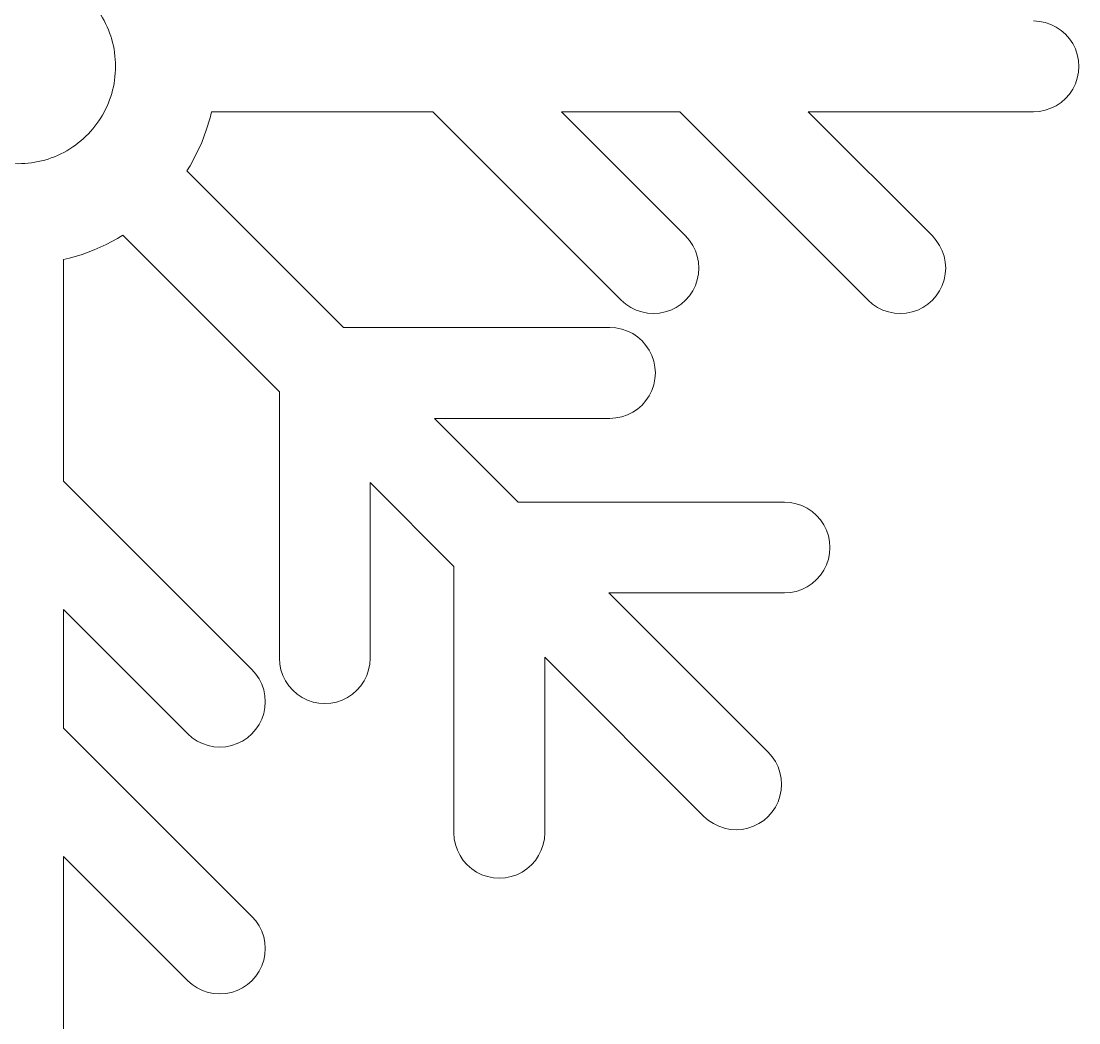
# Model space of a CAD drawing. Header units: centimetres. Extents: x -75 to 51, y -4 to 64.
# Drawn here: x 41.15 to 50.96, y 6.14 to 15.43 of the extents above; entities that cross this region are included whole.
import ezdxf

# ---------------------------------------------------------------- set-up
doc = ezdxf.new("R2010")
doc.units = ezdxf.units.CM
doc.header["$MEASUREMENT"] = 0
doc.layers.add('layer 1', color=7, linetype='Continuous')

msp = doc.modelspace()

# ---------------------------------------------------------------- linework, layer by layer
at = {"layer": 'layer 1', "color": 1, "lineweight": 20}
for points in [[(42.02717, 15.00892), (42.02717, 15.00892), (42.02658, 15.04109), (42.02658, 15.04109), (42.02658, 15.04109), (42.02658, 15.04109), (42.02486, 15.07308), (42.02486, 15.07308), (42.02486, 15.07308), (42.02486, 15.07308), (42.02205, 15.10485), (42.02205, 15.10485), (42.02205, 15.10485), (42.02205, 15.10485), (42.01813, 15.13638), (42.01813, 15.13638), (42.01813, 15.13638), (42.01813, 15.13638), (42.01312, 15.16765), (42.01312, 15.16765), (42.01312, 15.16765), (42.01312, 15.16765), (42.00703, 15.19863), (42.00703, 15.19863), (42.00703, 15.19863), (42.00703, 15.19863), (41.99988, 15.2293), (41.99988, 15.2293), (41.99988, 15.2293), (41.99988, 15.2293), (41.99168, 15.25963), (41.99168, 15.25963), (41.99168, 15.25963), (41.99168, 15.25963), (41.98245, 15.28959), (41.98245, 15.28959), (41.98245, 15.28959), (41.98245, 15.28959), (41.9722, 15.31916), (41.9722, 15.31916), (41.9722, 15.31916), (41.9722, 15.31916), (41.96095, 15.34833), (41.96095, 15.34833), (41.96095, 15.34833), (41.96095, 15.34833), (41.94871, 15.37707), (41.94871, 15.37707), (41.94871, 15.37707), (41.94871, 15.37707), (41.93549, 15.40535), (41.93549, 15.40535), (41.93549, 15.40535), (41.93549, 15.40535), (41.92131, 15.43314), (41.92131, 15.43314), (41.92131, 15.43314), (41.92131, 15.43314), (41.90619, 15.46041), (41.90619, 15.46041), (41.90619, 15.46041), (41.90619, 15.46041), (41.89014, 15.48713), (41.89014, 15.48713), (41.89014, 15.48713), (41.89014, 15.48713), (41.87317, 15.5133), (41.87317, 15.5133), (41.87317, 15.5133), (41.87317, 15.5133), (41.8553, 15.53889), (41.8553, 15.53889), (41.8553, 15.53889), (41.8553, 15.53889), (41.83654, 15.56387), (41.83654, 15.56387), (41.83654, 15.56387), (41.83654, 15.56387), (41.81691, 15.5882), (41.81691, 15.5882), (41.81691, 15.5882), (41.81691, 15.5882), (41.79642, 15.61186), (41.79642, 15.61186), (41.79642, 15.61186), (41.79642, 15.61186), (41.77508, 15.63485), (41.77508, 15.63485), (41.77508, 15.63485), (41.77508, 15.63485), (41.75291, 15.6571), (41.75291, 15.6571), (41.75291, 15.6571), (41.75291, 15.6571), (41.72993, 15.67862), (41.72993, 15.67862), (41.72993, 15.67862), (41.72993, 15.67862), (41.70615, 15.69937), (41.70615, 15.69937), (41.70615, 15.69937), (41.70615, 15.69937), (41.68158, 15.71936), (41.68158, 15.71936), (41.68158, 15.71936), (41.68158, 15.71936), (41.65623, 15.73852), (41.65623, 15.73852), (41.65623, 15.73852), (41.65623, 15.73852), (41.63013, 15.75685), (41.63013, 15.75685), (41.63013, 15.75685), (41.63013, 15.75685), (41.60328, 15.77433), (41.60328, 15.77433), (41.60328, 15.77433), (41.60328, 15.77433), (41.5757, 15.79092), (41.5757, 15.79092)], [(41.57571, 14.22696), (41.57571, 14.22696), (41.60329, 14.24355), (41.60329, 14.24355), (41.60329, 14.24355), (41.60329, 14.24355), (41.63014, 14.26103), (41.63014, 14.26103), (41.63014, 14.26103), (41.63014, 14.26103), (41.65624, 14.27936), (41.65624, 14.27936), (41.65624, 14.27936), (41.65624, 14.27936), (41.68159, 14.29852), (41.68159, 14.29852), (41.68159, 14.29852), (41.68159, 14.29852), (41.70616, 14.31851), (41.70616, 14.31851), (41.70616, 14.31851), (41.70616, 14.31851), (41.72994, 14.33926), (41.72994, 14.33926), (41.72994, 14.33926), (41.72994, 14.33926), (41.75292, 14.36078), (41.75292, 14.36078), (41.75292, 14.36078), (41.75292, 14.36078), (41.77509, 14.38306), (41.77509, 14.38306), (41.77509, 14.38306), (41.77509, 14.38306), (41.79643, 14.40605), (41.79643, 14.40605), (41.79643, 14.40605), (41.79643, 14.40605), (41.81692, 14.42971), (41.81692, 14.42971), (41.81692, 14.42971), (41.81692, 14.42971), (41.83655, 14.45404), (41.83655, 14.45404), (41.83655, 14.45404), (41.83655, 14.45404), (41.85531, 14.47902), (41.85531, 14.47902), (41.85531, 14.47902), (41.85531, 14.47902), (41.87318, 14.50461), (41.87318, 14.50461), (41.87318, 14.50461), (41.87318, 14.50461), (41.89015, 14.53078), (41.89015, 14.53078), (41.89015, 14.53078), (41.89015, 14.53078), (41.9062, 14.5575), (41.9062, 14.5575), (41.9062, 14.5575), (41.9062, 14.5575), (41.92132, 14.58477), (41.92132, 14.58477), (41.92132, 14.58477), (41.92132, 14.58477), (41.93549, 14.61253), (41.93549, 14.61253), (41.93549, 14.61253), (41.93549, 14.61253), (41.9487, 14.64081), (41.9487, 14.64081), (41.9487, 14.64081), (41.9487, 14.64081), (41.96094, 14.66955), (41.96094, 14.66955), (41.96094, 14.66955), (41.96094, 14.66955), (41.97219, 14.69872), (41.97219, 14.69872), (41.97219, 14.69872), (41.97219, 14.69872), (41.98244, 14.72829), (41.98244, 14.72829), (41.98244, 14.72829), (41.98244, 14.72829), (41.99167, 14.75825), (41.99167, 14.75825), (41.99167, 14.75825), (41.99167, 14.75825), (41.99987, 14.78858), (41.99987, 14.78858), (41.99987, 14.78858), (41.99987, 14.78858), (42.00702, 14.81925), (42.00702, 14.81925), (42.00702, 14.81925), (42.00702, 14.81925), (42.01311, 14.85023), (42.01311, 14.85023), (42.01311, 14.85023), (42.01311, 14.85023), (42.01812, 14.8815), (42.01812, 14.8815), (42.01812, 14.8815), (42.01812, 14.8815), (42.02204, 14.91303), (42.02204, 14.91303), (42.02204, 14.91303), (42.02204, 14.91303), (42.02486, 14.9448), (42.02486, 14.9448), (42.02486, 14.9448), (42.02486, 14.9448), (42.02658, 14.97678), (42.02658, 14.97678), (42.02658, 14.97678), (42.02658, 14.97678), (42.02717, 15.00896), (42.02717, 15.00896)], [(40.67279, 14.22696), (40.67279, 14.22696), (40.70094, 14.21138), (40.70094, 14.21138), (40.70094, 14.21138), (40.70094, 14.21138), (40.72949, 14.19687), (40.72949, 14.19687), (40.72949, 14.19687), (40.72949, 14.19687), (40.75841, 14.18343), (40.75841, 14.18343), (40.75841, 14.18343), (40.75841, 14.18343), (40.78768, 14.17106), (40.78768, 14.17106), (40.78768, 14.17106), (40.78768, 14.17106), (40.81727, 14.15977), (40.81727, 14.15977), (40.81727, 14.15977), (40.81727, 14.15977), (40.84715, 14.14955), (40.84715, 14.14955), (40.84715, 14.14955), (40.84715, 14.14955), (40.87729, 14.1404), (40.87729, 14.1404), (40.87729, 14.1404), (40.87729, 14.1404), (40.90766, 14.13232), (40.90766, 14.13232), (40.90766, 14.13232), (40.90766, 14.13232), (40.93823, 14.12535), (40.93823, 14.12535), (40.93823, 14.12535), (40.93823, 14.12535), (40.96897, 14.11944), (40.96897, 14.11944), (40.96897, 14.11944), (40.96897, 14.11944), (40.99985, 14.1146), (40.99985, 14.1146), (40.99985, 14.1146), (40.99985, 14.1146), (41.03085, 14.11083), (41.03085, 14.11083), (41.03085, 14.11083), (41.03085, 14.11083), (41.06194, 14.10807), (41.06194, 14.10807), (41.06194, 14.10807), (41.06194, 14.10807), (41.09308, 14.10654), (41.09308, 14.10654), (41.09308, 14.10654), (41.09308, 14.10654), (41.12425, 14.10595), (41.12425, 14.10595), (41.12425, 14.10595), (41.12425, 14.10595), (41.15542, 14.10654), (41.15542, 14.10654), (41.15542, 14.10654), (41.15542, 14.10654), (41.18656, 14.10807), (41.18656, 14.10807), (41.18656, 14.10807), (41.18656, 14.10807), (41.21765, 14.11083), (41.21765, 14.11083), (41.21765, 14.11083), (41.21765, 14.11083), (41.24865, 14.1146), (41.24865, 14.1146), (41.24865, 14.1146), (41.24865, 14.1146), (41.27954, 14.11944), (41.27954, 14.11944), (41.27954, 14.11944), (41.27954, 14.11944), (41.31028, 14.12535), (41.31028, 14.12535), (41.31028, 14.12535), (41.31028, 14.12535), (41.34085, 14.13232), (41.34085, 14.13232), (41.34085, 14.13232), (41.34085, 14.13232), (41.37122, 14.1404), (41.37122, 14.1404), (41.37122, 14.1404), (41.37122, 14.1404), (41.40136, 14.14955), (41.40136, 14.14955), (41.40136, 14.14955), (41.40136, 14.14955), (41.43124, 14.15977), (41.43124, 14.15977), (41.43124, 14.15977), (41.43124, 14.15977), (41.46083, 14.17106), (41.46083, 14.17106), (41.46083, 14.17106), (41.46083, 14.17106), (41.4901, 14.18343), (41.4901, 14.18343), (41.4901, 14.18343), (41.4901, 14.18343), (41.51902, 14.19687), (41.51902, 14.19687), (41.51902, 14.19687), (41.51902, 14.19687), (41.54757, 14.21138), (41.54757, 14.21138), (41.54757, 14.21138), (41.54757, 14.21138), (41.57572, 14.22696), (41.57572, 14.22696)]]:
    msp.add_open_spline(points, degree=3, knots=[0, 0, 0, 0, 0.0322581, 0.0322581, 0.0322581, 0.0322581, 0.0645161, 0.0645161, 0.0645161, 0.0645161, 0.0967742, 0.0967742, 0.0967742, 0.0967742, 0.1290323, 0.1290323, 0.1290323, 0.1290323, 0.1612903, 0.1612903, 0.1612903, 0.1612903, 0.1935484, 0.1935484, 0.1935484, 0.1935484, 0.2258065, 0.2258065, 0.2258065, 0.2258065, 0.2580645, 0.2580645, 0.2580645, 0.2580645, 0.2903226, 0.2903226, 0.2903226, 0.2903226, 0.3225806, 0.3225806, 0.3225806, 0.3225806, 0.3548387, 0.3548387, 0.3548387, 0.3548387, 0.3870968, 0.3870968, 0.3870968, 0.3870968, 0.4193548, 0.4193548, 0.4193548, 0.4193548, 0.4516129, 0.4516129, 0.4516129, 0.4516129, 0.483871, 0.483871, 0.483871, 0.483871, 0.516129, 0.516129, 0.516129, 0.516129, 0.5483871, 0.5483871, 0.5483871, 0.5483871, 0.5806452, 0.5806452, 0.5806452, 0.5806452, 0.6129032, 0.6129032, 0.6129032, 0.6129032, 0.6451613, 0.6451613, 0.6451613, 0.6451613, 0.6774194, 0.6774194, 0.6774194, 0.6774194, 0.7096774, 0.7096774, 0.7096774, 0.7096774, 0.7419355, 0.7419355, 0.7419355, 0.7419355, 0.7741935, 0.7741935, 0.7741935, 0.7741935, 0.8064516, 0.8064516, 0.8064516, 0.8064516, 0.8387097, 0.8387097, 0.8387097, 0.8387097, 0.8709677, 0.8709677, 0.8709677, 0.8709677, 0.9032258, 0.9032258, 0.9032258, 0.9032258, 0.9354839, 0.9354839, 0.9354839, 0.9354839, 1, 1, 1, 1], dxfattribs=at)
for points in [[(50.59744, 15.42647), (50.59744, 15.42647), (50.54247, 15.4301), (50.54247, 15.4301)], [(50.65146, 15.41573), (50.65146, 15.41573), (50.59744, 15.42647), (50.59744, 15.42647)], [(50.70365, 15.39802), (50.70365, 15.39802), (50.65146, 15.41573), (50.65146, 15.41573)], [(50.75305, 15.37366), (50.75305, 15.37366), (50.70365, 15.39802), (50.70365, 15.39802)], [(50.79885, 15.34304), (50.79885, 15.34304), (50.75305, 15.37366), (50.75305, 15.37366)], [(50.84028, 15.30672), (50.84028, 15.30672), (50.79885, 15.34304), (50.79885, 15.34304)], [(50.87659, 15.26531), (50.87659, 15.26531), (50.84028, 15.30672), (50.84028, 15.30672)], [(50.90719, 15.21948), (50.90719, 15.21948), (50.87659, 15.26531), (50.87659, 15.26531)], [(50.93159, 15.17009), (50.93159, 15.17009), (50.90719, 15.21948), (50.90719, 15.21948)], [(50.94928, 15.11791), (50.94928, 15.11791), (50.93159, 15.17009), (50.93159, 15.17009)], [(50.96002, 15.0639), (50.96002, 15.0639), (50.94928, 15.11791), (50.94928, 15.11791)], [(50.96363, 15.00893), (50.96363, 15.00893), (50.96002, 15.0639), (50.96002, 15.0639)], [(42.02718, 15.00893), (42.02718, 15.00893), (42.02718, 15.00893), (42.02718, 15.00893)], [(50.94928, 14.89992), (50.94928, 14.89992), (50.96002, 14.95395), (50.96002, 14.95395)], [(50.96002, 14.95395), (50.96002, 14.95395), (50.96363, 15.00893), (50.96363, 15.00893)], [(50.90719, 14.79835), (50.90719, 14.79835), (50.93159, 14.84774), (50.93159, 14.84774)], [(50.93159, 14.84774), (50.93159, 14.84774), (50.94928, 14.89992), (50.94928, 14.89992)], [(50.84028, 14.7111), (50.84028, 14.7111), (50.87659, 14.75254), (50.87659, 14.75254)], [(50.87659, 14.75254), (50.87659, 14.75254), (50.90719, 14.79835), (50.90719, 14.79835)], [(50.65146, 14.60212), (50.65146, 14.60212), (50.70365, 14.61981), (50.70365, 14.61981)], [(50.70365, 14.61981), (50.70365, 14.61981), (50.75305, 14.64419), (50.75305, 14.64419)], [(50.75305, 14.64419), (50.75305, 14.64419), (50.79885, 14.67479), (50.79885, 14.67479)], [(50.79885, 14.67479), (50.79885, 14.67479), (50.84028, 14.7111), (50.84028, 14.7111)], [(42.86905, 14.41665), (42.86905, 14.41665), (42.90404, 14.53202), (42.90404, 14.53202)], [(42.90404, 14.53202), (42.90404, 14.53202), (42.91704, 14.58775), (42.91704, 14.58775)], [(42.91704, 14.58775), (42.91704, 14.58775), (44.97187, 14.58775), (44.97187, 14.58775)], [(44.97187, 14.58775), (44.97187, 14.58775), (46.71942, 12.84024), (46.71942, 12.84024)], [(47.31501, 13.43584), (47.31501, 13.43584), (46.16313, 14.58775), (46.16313, 14.58775)], [(46.16313, 14.58775), (46.16313, 14.58775), (47.26194, 14.58775), (47.26194, 14.58775)], [(47.26194, 14.58775), (47.26194, 14.58775), (49.00949, 12.84024), (49.00949, 12.84024)], [(49.60511, 13.43584), (49.60511, 13.43584), (48.45316, 14.58775), (48.45316, 14.58775)], [(48.45316, 14.58775), (48.45316, 14.58775), (50.54247, 14.58775), (50.54247, 14.58775)], [(50.54247, 14.58775), (50.54247, 14.58775), (50.59744, 14.59138), (50.59744, 14.59138)], [(50.59744, 14.59136), (50.59744, 14.59136), (50.65146, 14.60212), (50.65146, 14.60212)], [(42.82657, 14.30379), (42.82657, 14.30379), (42.86905, 14.41665), (42.86905, 14.41665)], [(42.77681, 14.19396), (42.77681, 14.19396), (42.82657, 14.30379), (42.82657, 14.30379)], [(42.71997, 14.08763), (42.71997, 14.08763), (42.77681, 14.19396), (42.77681, 14.19396)], [(42.68975, 14.03902), (42.68975, 14.03902), (42.71997, 14.08763), (42.71997, 14.08763)], [(44.14274, 12.58603), (44.14274, 12.58603), (42.68975, 14.03902), (42.68975, 14.03902)], [(42.04554, 13.41319), (42.04554, 13.41319), (42.09414, 13.44342), (42.09414, 13.44342)], [(42.09414, 13.44342), (42.09414, 13.44342), (43.54713, 11.99042), (43.54713, 11.99042)], [(41.82937, 13.3066), (41.82937, 13.3066), (41.9392, 13.35636), (41.9392, 13.35636)], [(41.9392, 13.35636), (41.9392, 13.35636), (42.04554, 13.41319), (42.04554, 13.41319)], [(47.35134, 13.39442), (47.35134, 13.39442), (47.31501, 13.43584), (47.31501, 13.43584)], [(47.38195, 13.34861), (47.38195, 13.34861), (47.35134, 13.39442), (47.35134, 13.39442)], [(47.40632, 13.2992), (47.40632, 13.2992), (47.38195, 13.34861), (47.38195, 13.34861)], [(49.64141, 13.39442), (49.64141, 13.39442), (49.60511, 13.43584), (49.60511, 13.43584)], [(49.67202, 13.34861), (49.67202, 13.34861), (49.64141, 13.39442), (49.64141, 13.39442)], [(49.69639, 13.2992), (49.69639, 13.2992), (49.67202, 13.34861), (49.67202, 13.34861)], [(41.60114, 13.22913), (41.60114, 13.22913), (41.71652, 13.26414), (41.71652, 13.26414)], [(41.71652, 13.26414), (41.71652, 13.26414), (41.82937, 13.3066), (41.82937, 13.3066)], [(47.42404, 13.24704), (47.42404, 13.24704), (47.40632, 13.2992), (47.40632, 13.2992)], [(47.43478, 13.19302), (47.43478, 13.19302), (47.42404, 13.24704), (47.42404, 13.24704)], [(49.7141, 13.24704), (49.7141, 13.24704), (49.69639, 13.2992), (49.69639, 13.2992)], [(49.72485, 13.19302), (49.72485, 13.19302), (49.7141, 13.24704), (49.7141, 13.24704)], [(41.54541, 13.21612), (41.54541, 13.21612), (41.60114, 13.22913), (41.60114, 13.22913)], [(41.54541, 11.1613), (41.54541, 11.1613), (41.54541, 13.21612), (41.54541, 13.21612)], [(47.4384, 13.13803), (47.4384, 13.13803), (47.43478, 13.19302), (47.43478, 13.19302)], [(49.72846, 13.13803), (49.72846, 13.13803), (49.72485, 13.19302), (49.72485, 13.19302)], [(47.42404, 13.02903), (47.42404, 13.02903), (47.43478, 13.08308), (47.43478, 13.08308)], [(47.43478, 13.08308), (47.43478, 13.08308), (47.4384, 13.13803), (47.4384, 13.13803)], [(49.7141, 13.02903), (49.7141, 13.02903), (49.72485, 13.08308), (49.72485, 13.08308)], [(49.72485, 13.08308), (49.72485, 13.08308), (49.72846, 13.13803), (49.72846, 13.13803)], [(47.38195, 12.92746), (47.38195, 12.92746), (47.40632, 12.97687), (47.40632, 12.97687)], [(47.40632, 12.97687), (47.40632, 12.97687), (47.42404, 13.02903), (47.42404, 13.02903)], [(49.67202, 12.92746), (49.67202, 12.92746), (49.69639, 12.97687), (49.69639, 12.97687)], [(49.69639, 12.97687), (49.69639, 12.97687), (49.7141, 13.02903), (49.7141, 13.02903)], [(47.31501, 12.84024), (47.31501, 12.84024), (47.35134, 12.88165), (47.35134, 12.88165)], [(47.35134, 12.88165), (47.35134, 12.88165), (47.38195, 12.92746), (47.38195, 12.92746)], [(49.60511, 12.84024), (49.60511, 12.84024), (49.64141, 12.88165), (49.64141, 12.88165)], [(49.64141, 12.88165), (49.64141, 12.88165), (49.67202, 12.92746), (49.67202, 12.92746)], [(46.71942, 12.84024), (46.71942, 12.84024), (46.76083, 12.8039), (46.76083, 12.8039)], [(46.76083, 12.8039), (46.76083, 12.8039), (46.80665, 12.7733), (46.80665, 12.7733)], [(46.80665, 12.7733), (46.80665, 12.7733), (46.85606, 12.74894), (46.85606, 12.74894)], [(47.17838, 12.74894), (47.17838, 12.74894), (47.22781, 12.7733), (47.22781, 12.7733)], [(47.22781, 12.7733), (47.22781, 12.7733), (47.2736, 12.8039), (47.2736, 12.8039)], [(47.2736, 12.8039), (47.2736, 12.8039), (47.31501, 12.84024), (47.31501, 12.84024)], [(49.00949, 12.84024), (49.00949, 12.84024), (49.0509, 12.8039), (49.0509, 12.8039)], [(49.0509, 12.8039), (49.0509, 12.8039), (49.09672, 12.7733), (49.09672, 12.7733)], [(49.09672, 12.7733), (49.09672, 12.7733), (49.14612, 12.74894), (49.14612, 12.74894)], [(49.46845, 12.74894), (49.46845, 12.74894), (49.51788, 12.7733), (49.51788, 12.7733)], [(49.51788, 12.7733), (49.51788, 12.7733), (49.56367, 12.8039), (49.56367, 12.8039)], [(49.56367, 12.8039), (49.56367, 12.8039), (49.60511, 12.84024), (49.60511, 12.84024)], [(46.85606, 12.74894), (46.85606, 12.74894), (46.90821, 12.73123), (46.90821, 12.73123)], [(46.90821, 12.73123), (46.90821, 12.73123), (46.96226, 12.72049), (46.96226, 12.72049)], [(46.96226, 12.72049), (46.96226, 12.72049), (47.01723, 12.71684), (47.01723, 12.71684)], [(47.01723, 12.71688), (47.01723, 12.71688), (47.0722, 12.72051), (47.0722, 12.72051)], [(47.0722, 12.72049), (47.0722, 12.72049), (47.12623, 12.73123), (47.12623, 12.73123)], [(47.12623, 12.73123), (47.12623, 12.73123), (47.17838, 12.74894), (47.17838, 12.74894)], [(49.14612, 12.74894), (49.14612, 12.74894), (49.19827, 12.73123), (49.19827, 12.73123)], [(49.19827, 12.73123), (49.19827, 12.73123), (49.25233, 12.72049), (49.25233, 12.72049)], [(49.25233, 12.72049), (49.25233, 12.72049), (49.3073, 12.71684), (49.3073, 12.71684)], [(49.3073, 12.71688), (49.3073, 12.71688), (49.36227, 12.72051), (49.36227, 12.72051)], [(49.36227, 12.72049), (49.36227, 12.72049), (49.41629, 12.73123), (49.41629, 12.73123)], [(49.41629, 12.73123), (49.41629, 12.73123), (49.46845, 12.74894), (49.46845, 12.74894)], [(46.61413, 12.58603), (46.61413, 12.58603), (44.14274, 12.58603), (44.14274, 12.58603)], [(46.6691, 12.58243), (46.6691, 12.58243), (46.61413, 12.58606), (46.61413, 12.58606)], [(46.72313, 12.57167), (46.72313, 12.57167), (46.6691, 12.58243), (46.6691, 12.58243)], [(46.77531, 12.55398), (46.77531, 12.55398), (46.72313, 12.57167), (46.72313, 12.57167)], [(46.82471, 12.5296), (46.82471, 12.5296), (46.77531, 12.55398), (46.77531, 12.55398)], [(46.8705, 12.499), (46.8705, 12.499), (46.82471, 12.5296), (46.82471, 12.5296)], [(46.91194, 12.46266), (46.91194, 12.46266), (46.8705, 12.499), (46.8705, 12.499)], [(46.94824, 12.42127), (46.94824, 12.42127), (46.91194, 12.46266), (46.91194, 12.46266)], [(46.97885, 12.37546), (46.97885, 12.37546), (46.94824, 12.42127), (46.94824, 12.42127)], [(47.00325, 12.32605), (47.00325, 12.32605), (46.97885, 12.37546), (46.97885, 12.37546)], [(47.02094, 12.27387), (47.02094, 12.27387), (47.00325, 12.32605), (47.00325, 12.32605)], [(47.03168, 12.21984), (47.03168, 12.21984), (47.02094, 12.27387), (47.02094, 12.27387)], [(47.03529, 12.16487), (47.03529, 12.16487), (47.03168, 12.21984), (47.03168, 12.21984)], [(47.02094, 12.05588), (47.02094, 12.05588), (47.03168, 12.10991), (47.03168, 12.10991)], [(47.03168, 12.10991), (47.03168, 12.10991), (47.03529, 12.16487), (47.03529, 12.16487)], [(43.54713, 11.99042), (43.54713, 11.99042), (43.54713, 9.51904), (43.54713, 9.51904)], [(46.97885, 11.95429), (46.97885, 11.95429), (47.00325, 12.0037), (47.00325, 12.0037)], [(47.00325, 12.0037), (47.00325, 12.0037), (47.02094, 12.05588), (47.02094, 12.05588)], [(46.91194, 11.86708), (46.91194, 11.86708), (46.94824, 11.90848), (46.94824, 11.90848)], [(46.94824, 11.90848), (46.94824, 11.90848), (46.97885, 11.95429), (46.97885, 11.95429)], [(46.72313, 11.75808), (46.72313, 11.75808), (46.77531, 11.77577), (46.77531, 11.77577)], [(46.77531, 11.77577), (46.77531, 11.77577), (46.82471, 11.80013), (46.82471, 11.80013)], [(46.82471, 11.80013), (46.82471, 11.80013), (46.8705, 11.83075), (46.8705, 11.83075)], [(46.8705, 11.83075), (46.8705, 11.83075), (46.91194, 11.86708), (46.91194, 11.86708)], [(45.76207, 10.96671), (45.76207, 10.96671), (44.98507, 11.74373), (44.98507, 11.74373)], [(44.98507, 11.74373), (44.98507, 11.74373), (46.61413, 11.74373), (46.61413, 11.74373)], [(46.61413, 11.74373), (46.61413, 11.74373), (46.6691, 11.74735), (46.6691, 11.74735)], [(46.6691, 11.7473), (46.6691, 11.7473), (46.72313, 11.75808), (46.72313, 11.75808)], [(43.29294, 9.41375), (43.29294, 9.41375), (41.54541, 11.1613), (41.54541, 11.1613)], [(44.38945, 9.51904), (44.38945, 9.51904), (44.38945, 11.14811), (44.38945, 11.14811)], [(44.38945, 11.14811), (44.38945, 11.14811), (45.16645, 10.3711), (45.16645, 10.3711)], [(48.23346, 10.96671), (48.23346, 10.96671), (45.76207, 10.96671), (45.76207, 10.96671)], [(48.28843, 10.96311), (48.28843, 10.96311), (48.23346, 10.96673), (48.23346, 10.96673)], [(48.34245, 10.95236), (48.34245, 10.95236), (48.28843, 10.96311), (48.28843, 10.96311)], [(48.39461, 10.93467), (48.39461, 10.93467), (48.34245, 10.95236), (48.34245, 10.95236)], [(48.44404, 10.91027), (48.44404, 10.91027), (48.39461, 10.93467), (48.39461, 10.93467)], [(48.48983, 10.87968), (48.48983, 10.87968), (48.44404, 10.91027), (48.44404, 10.91027)], [(48.53124, 10.84338), (48.53124, 10.84338), (48.48983, 10.87968), (48.48983, 10.87968)], [(48.56757, 10.80193), (48.56757, 10.80193), (48.53124, 10.84338), (48.53124, 10.84338)], [(48.59818, 10.75614), (48.59818, 10.75614), (48.56757, 10.80193), (48.56757, 10.80193)], [(48.62254, 10.70675), (48.62254, 10.70675), (48.59818, 10.75614), (48.59818, 10.75614)], [(48.64027, 10.65456), (48.64027, 10.65456), (48.62254, 10.70675), (48.62254, 10.70675)], [(48.65101, 10.60055), (48.65101, 10.60055), (48.64027, 10.65456), (48.64027, 10.65456)], [(48.65462, 10.54557), (48.65462, 10.54557), (48.65101, 10.60055), (48.65101, 10.60055)], [(48.65101, 10.49059), (48.65101, 10.49059), (48.65462, 10.54557), (48.65462, 10.54557)], [(48.62254, 10.38439), (48.62254, 10.38439), (48.64027, 10.43656), (48.64027, 10.43656)], [(48.64027, 10.43656), (48.64027, 10.43656), (48.65101, 10.49059), (48.65101, 10.49059)], [(45.16645, 10.3711), (45.16645, 10.3711), (45.16645, 7.89972), (45.16645, 7.89972)], [(48.56757, 10.28917), (48.56757, 10.28917), (48.59818, 10.33499), (48.59818, 10.33499)], [(48.59818, 10.33499), (48.59818, 10.33499), (48.62254, 10.38439), (48.62254, 10.38439)], [(48.44404, 10.18081), (48.44404, 10.18081), (48.48983, 10.21143), (48.48983, 10.21143)], [(48.48983, 10.21143), (48.48983, 10.21143), (48.53124, 10.24775), (48.53124, 10.24775)], [(48.53124, 10.24775), (48.53124, 10.24775), (48.56757, 10.28917), (48.56757, 10.28917)], [(48.08173, 8.64703), (48.08173, 8.64703), (46.6044, 10.1244), (46.6044, 10.1244)], [(46.6044, 10.1244), (46.6044, 10.1244), (48.23346, 10.1244), (48.23346, 10.1244)], [(48.23346, 10.1244), (48.23346, 10.1244), (48.28843, 10.12804), (48.28843, 10.12804)], [(48.28843, 10.12802), (48.28843, 10.12802), (48.34245, 10.13876), (48.34245, 10.13876)], [(48.34245, 10.13876), (48.34245, 10.13876), (48.39461, 10.15645), (48.39461, 10.15645)], [(48.39461, 10.15645), (48.39461, 10.15645), (48.44404, 10.18081), (48.44404, 10.18081)], [(41.54541, 8.87125), (41.54541, 8.87125), (41.54541, 9.97005), (41.54541, 9.97005)], [(41.54541, 9.97005), (41.54541, 9.97005), (42.69732, 8.81817), (42.69732, 8.81817)], [(43.54713, 9.51904), (43.54713, 9.51904), (43.55074, 9.46408), (43.55074, 9.46408)], [(44.38586, 9.46408), (44.38586, 9.46408), (44.38945, 9.51904), (44.38945, 9.51904)], [(46.00877, 7.89972), (46.00877, 7.89972), (46.00877, 9.52879), (46.00877, 9.52879)], [(46.00877, 9.52879), (46.00877, 9.52879), (47.48614, 8.05145), (47.48614, 8.05145)], [(43.55074, 9.46408), (43.55074, 9.46408), (43.56149, 9.41005), (43.56149, 9.41005)], [(44.37509, 9.41005), (44.37509, 9.41005), (44.38586, 9.46408), (44.38586, 9.46408)], [(43.32926, 9.37235), (43.32926, 9.37235), (43.29294, 9.41375), (43.29294, 9.41375)], [(43.35987, 9.32653), (43.35987, 9.32653), (43.32926, 9.37235), (43.32926, 9.37235)], [(43.38424, 9.27712), (43.38424, 9.27712), (43.35987, 9.32653), (43.35987, 9.32653)], [(43.56149, 9.41005), (43.56149, 9.41005), (43.57919, 9.35788), (43.57919, 9.35788)], [(43.57919, 9.35788), (43.57919, 9.35788), (43.60356, 9.30847), (43.60356, 9.30847)], [(44.33303, 9.30847), (44.33303, 9.30847), (44.3574, 9.35788), (44.3574, 9.35788)], [(44.3574, 9.35788), (44.3574, 9.35788), (44.37509, 9.41005), (44.37509, 9.41005)], [(43.40194, 9.22497), (43.40194, 9.22497), (43.38424, 9.27712), (43.38424, 9.27712)], [(43.41269, 9.17091), (43.41269, 9.17091), (43.40194, 9.22497), (43.40194, 9.22497)], [(43.60356, 9.30847), (43.60356, 9.30847), (43.63416, 9.26268), (43.63416, 9.26268)], [(43.63416, 9.26268), (43.63416, 9.26268), (43.67049, 9.22122), (43.67049, 9.22122)], [(44.2661, 9.22122), (44.2661, 9.22122), (44.30243, 9.26268), (44.30243, 9.26268)], [(44.30243, 9.26268), (44.30243, 9.26268), (44.33303, 9.30847), (44.33303, 9.30847)], [(43.41629, 9.11593), (43.41629, 9.11593), (43.41269, 9.17091), (43.41269, 9.17091)], [(43.67049, 9.22122), (43.67049, 9.22122), (43.71191, 9.18495), (43.71191, 9.18495)], [(43.71191, 9.18495), (43.71191, 9.18495), (43.75771, 9.15433), (43.75771, 9.15433)], [(43.75771, 9.15433), (43.75771, 9.15433), (43.80712, 9.12992), (43.80712, 9.12992)], [(43.80712, 9.12992), (43.80712, 9.12992), (43.85929, 9.11223), (43.85929, 9.11223)], [(44.0773, 9.11223), (44.0773, 9.11223), (44.12946, 9.12992), (44.12946, 9.12992)], [(44.12946, 9.12992), (44.12946, 9.12992), (44.17887, 9.15433), (44.17887, 9.15433)], [(44.17887, 9.15433), (44.17887, 9.15433), (44.22468, 9.18495), (44.22468, 9.18495)], [(44.22468, 9.18495), (44.22468, 9.18495), (44.2661, 9.22122), (44.2661, 9.22122)], [(43.40194, 9.00695), (43.40194, 9.00695), (43.41269, 9.06097), (43.41269, 9.06097)], [(43.41269, 9.06097), (43.41269, 9.06097), (43.41629, 9.11593), (43.41629, 9.11593)], [(43.85929, 9.11223), (43.85929, 9.11223), (43.91332, 9.1015), (43.91332, 9.1015)], [(43.91332, 9.1015), (43.91332, 9.1015), (43.9683, 9.09787), (43.9683, 9.09787)], [(43.9683, 9.09789), (43.9683, 9.09789), (44.02326, 9.10151), (44.02326, 9.10151)], [(44.02326, 9.1015), (44.02326, 9.1015), (44.0773, 9.11223), (44.0773, 9.11223)], [(43.35987, 8.90535), (43.35987, 8.90535), (43.38424, 8.95479), (43.38424, 8.95479)], [(43.38424, 8.95479), (43.38424, 8.95479), (43.40194, 9.00695), (43.40194, 9.00695)], [(43.29294, 7.12369), (43.29294, 7.12369), (41.54541, 8.87125), (41.54541, 8.87125)], [(43.29294, 8.81817), (43.29294, 8.81817), (43.32926, 8.85957), (43.32926, 8.85957)], [(43.32926, 8.85957), (43.32926, 8.85957), (43.35987, 8.90535), (43.35987, 8.90535)], [(42.69732, 8.81817), (42.69732, 8.81817), (42.73875, 8.78183), (42.73875, 8.78183)], [(42.73875, 8.78183), (42.73875, 8.78183), (42.78455, 8.75121), (42.78455, 8.75121)], [(42.78455, 8.75121), (42.78455, 8.75121), (42.83396, 8.72686), (42.83396, 8.72686)], [(43.1563, 8.72686), (43.1563, 8.72686), (43.20571, 8.75121), (43.20571, 8.75121)], [(43.20571, 8.75121), (43.20571, 8.75121), (43.25152, 8.78183), (43.25152, 8.78183)], [(43.25152, 8.78183), (43.25152, 8.78183), (43.29294, 8.81817), (43.29294, 8.81817)], [(42.83396, 8.72686), (42.83396, 8.72686), (42.88613, 8.70913), (42.88613, 8.70913)], [(42.88613, 8.70913), (42.88613, 8.70913), (42.94016, 8.6984), (42.94016, 8.6984)], [(42.94016, 8.6984), (42.94016, 8.6984), (42.99513, 8.69476), (42.99513, 8.69476)], [(42.99513, 8.69478), (42.99513, 8.69478), (43.05011, 8.6984), (43.05011, 8.6984)], [(43.05011, 8.6984), (43.05011, 8.6984), (43.10414, 8.70913), (43.10414, 8.70913)], [(43.10414, 8.70913), (43.10414, 8.70913), (43.1563, 8.72686), (43.1563, 8.72686)], [(48.11807, 8.60563), (48.11807, 8.60563), (48.08173, 8.64703), (48.08173, 8.64703)], [(48.14868, 8.55983), (48.14868, 8.55983), (48.11807, 8.60563), (48.11807, 8.60563)], [(48.17304, 8.51041), (48.17304, 8.51041), (48.14868, 8.55983), (48.14868, 8.55983)], [(48.19073, 8.45826), (48.19073, 8.45826), (48.17304, 8.51041), (48.17304, 8.51041)], [(48.20151, 8.40423), (48.20151, 8.40423), (48.19073, 8.45826), (48.19073, 8.45826)], [(48.20508, 8.34925), (48.20508, 8.34925), (48.20151, 8.40423), (48.20151, 8.40423)], [(48.20151, 8.29429), (48.20151, 8.29429), (48.20508, 8.34925), (48.20508, 8.34925)], [(48.19073, 8.24022), (48.19073, 8.24022), (48.20151, 8.29429), (48.20151, 8.29429)], [(48.14868, 8.13867), (48.14868, 8.13867), (48.17304, 8.18807), (48.17304, 8.18807)], [(48.17304, 8.18807), (48.17304, 8.18807), (48.19073, 8.24022), (48.19073, 8.24022)], [(47.48614, 8.05145), (47.48614, 8.05145), (47.52755, 8.01511), (47.52755, 8.01511)], [(48.04032, 8.01511), (48.04032, 8.01511), (48.08173, 8.05145), (48.08173, 8.05145)], [(48.08173, 8.05145), (48.08173, 8.05145), (48.11807, 8.09285), (48.11807, 8.09285)], [(48.11807, 8.09285), (48.11807, 8.09285), (48.14868, 8.13867), (48.14868, 8.13867)], [(47.52755, 8.01511), (47.52755, 8.01511), (47.57334, 7.98451), (47.57334, 7.98451)], [(47.57334, 7.98451), (47.57334, 7.98451), (47.62277, 7.96013), (47.62277, 7.96013)], [(47.62277, 7.96013), (47.62277, 7.96013), (47.67493, 7.94244), (47.67493, 7.94244)], [(47.89295, 7.94244), (47.89295, 7.94244), (47.9451, 7.96013), (47.9451, 7.96013)], [(47.9451, 7.96013), (47.9451, 7.96013), (47.9945, 7.98451), (47.9945, 7.98451)], [(47.9945, 7.98451), (47.9945, 7.98451), (48.04032, 8.01511), (48.04032, 8.01511)], [(45.16645, 7.89972), (45.16645, 7.89972), (45.17006, 7.84476), (45.17006, 7.84476)], [(46.00516, 7.84476), (46.00516, 7.84476), (46.00877, 7.89972), (46.00877, 7.89972)], [(47.67493, 7.94244), (47.67493, 7.94244), (47.72895, 7.93168), (47.72895, 7.93168)], [(47.72895, 7.93168), (47.72895, 7.93168), (47.78392, 7.92804), (47.78392, 7.92804)], [(47.78392, 7.9281), (47.78392, 7.9281), (47.8389, 7.93172), (47.8389, 7.93172)], [(47.8389, 7.93168), (47.8389, 7.93168), (47.89295, 7.94244), (47.89295, 7.94244)], [(45.17006, 7.84476), (45.17006, 7.84476), (45.1808, 7.79073), (45.1808, 7.79073)], [(45.1808, 7.79073), (45.1808, 7.79073), (45.19849, 7.73857), (45.19849, 7.73857)], [(45.97672, 7.73857), (45.97672, 7.73857), (45.99442, 7.79073), (45.99442, 7.79073)], [(45.99442, 7.79073), (45.99442, 7.79073), (46.00516, 7.84476), (46.00516, 7.84476)], [(41.54541, 5.59071), (41.54541, 5.59071), (41.54541, 7.68002), (41.54541, 7.68002)], [(41.54541, 7.68002), (41.54541, 7.68002), (42.69732, 6.52807), (42.69732, 6.52807)], [(45.19849, 7.73857), (45.19849, 7.73857), (45.22289, 7.68914), (45.22289, 7.68914)], [(45.22289, 7.68914), (45.22289, 7.68914), (45.2535, 7.64335), (45.2535, 7.64335)], [(45.92175, 7.64335), (45.92175, 7.64335), (45.95236, 7.68914), (45.95236, 7.68914)], [(45.95236, 7.68914), (45.95236, 7.68914), (45.97672, 7.73857), (45.97672, 7.73857)], [(45.2535, 7.64335), (45.2535, 7.64335), (45.2898, 7.60193), (45.2898, 7.60193)], [(45.2898, 7.60193), (45.2898, 7.60193), (45.33124, 7.5656), (45.33124, 7.5656)], [(45.33124, 7.5656), (45.33124, 7.5656), (45.37703, 7.535), (45.37703, 7.535)], [(45.79819, 7.535), (45.79819, 7.535), (45.84401, 7.5656), (45.84401, 7.5656)], [(45.84401, 7.5656), (45.84401, 7.5656), (45.88542, 7.60193), (45.88542, 7.60193)], [(45.88542, 7.60193), (45.88542, 7.60193), (45.92175, 7.64335), (45.92175, 7.64335)], [(45.37703, 7.535), (45.37703, 7.535), (45.42643, 7.51064), (45.42643, 7.51064)], [(45.42643, 7.51064), (45.42643, 7.51064), (45.47862, 7.49291), (45.47862, 7.49291)], [(45.47862, 7.49291), (45.47862, 7.49291), (45.53264, 7.48217), (45.53264, 7.48217)], [(45.53264, 7.48217), (45.53264, 7.48217), (45.58761, 7.47854), (45.58761, 7.47854)], [(45.58761, 7.47856), (45.58761, 7.47856), (45.64258, 7.48219), (45.64258, 7.48219)], [(45.64258, 7.48217), (45.64258, 7.48217), (45.6966, 7.49291), (45.6966, 7.49291)], [(45.6966, 7.49291), (45.6966, 7.49291), (45.74879, 7.51064), (45.74879, 7.51064)], [(45.74879, 7.51064), (45.74879, 7.51064), (45.79819, 7.535), (45.79819, 7.535)], [(43.32926, 7.08227), (43.32926, 7.08227), (43.29294, 7.12369), (43.29294, 7.12369)], [(43.35987, 7.03647), (43.35987, 7.03647), (43.32926, 7.08227), (43.32926, 7.08227)], [(43.38424, 6.98705), (43.38424, 6.98705), (43.35987, 7.03647), (43.35987, 7.03647)], [(43.40194, 6.9349), (43.40194, 6.9349), (43.38424, 6.98705), (43.38424, 6.98705)], [(43.41269, 6.88085), (43.41269, 6.88085), (43.40194, 6.9349), (43.40194, 6.9349)], [(43.41629, 6.82587), (43.41629, 6.82587), (43.41269, 6.88085), (43.41269, 6.88085)], [(43.40194, 6.71688), (43.40194, 6.71688), (43.41269, 6.77091), (43.41269, 6.77091)], [(43.41269, 6.77091), (43.41269, 6.77091), (43.41629, 6.82587), (43.41629, 6.82587)], [(43.38424, 6.66472), (43.38424, 6.66472), (43.40194, 6.71688), (43.40194, 6.71688)], [(43.32926, 6.5695), (43.32926, 6.5695), (43.35987, 6.6153), (43.35987, 6.6153)], [(43.35987, 6.6153), (43.35987, 6.6153), (43.38424, 6.66472), (43.38424, 6.66472)], [(42.69732, 6.52807), (42.69732, 6.52807), (42.73875, 6.49177), (42.73875, 6.49177)], [(42.73875, 6.49177), (42.73875, 6.49177), (42.78455, 6.46116), (42.78455, 6.46116)], [(43.20571, 6.46116), (43.20571, 6.46116), (43.25152, 6.49177), (43.25152, 6.49177)], [(43.25152, 6.49177), (43.25152, 6.49177), (43.29294, 6.52807), (43.29294, 6.52807)], [(43.29294, 6.52807), (43.29294, 6.52807), (43.32926, 6.5695), (43.32926, 6.5695)], [(42.78455, 6.46116), (42.78455, 6.46116), (42.83396, 6.43679), (42.83396, 6.43679)], [(42.83396, 6.43679), (42.83396, 6.43679), (42.88613, 6.41906), (42.88613, 6.41906)], [(42.88613, 6.41906), (42.88613, 6.41906), (42.94016, 6.40832), (42.94016, 6.40832)], [(42.94016, 6.40832), (42.94016, 6.40832), (42.99513, 6.4047), (42.99513, 6.4047)], [(42.99513, 6.40472), (42.99513, 6.40472), (43.05011, 6.40834), (43.05011, 6.40834)], [(43.05011, 6.40832), (43.05011, 6.40832), (43.10414, 6.41906), (43.10414, 6.41906)], [(43.10414, 6.41906), (43.10414, 6.41906), (43.1563, 6.43679), (43.1563, 6.43679)], [(43.1563, 6.43679), (43.1563, 6.43679), (43.20571, 6.46116), (43.20571, 6.46116)]]:
    msp.add_open_spline(points, degree=3, dxfattribs=at)

doc.saveas('drawing.dxf')
